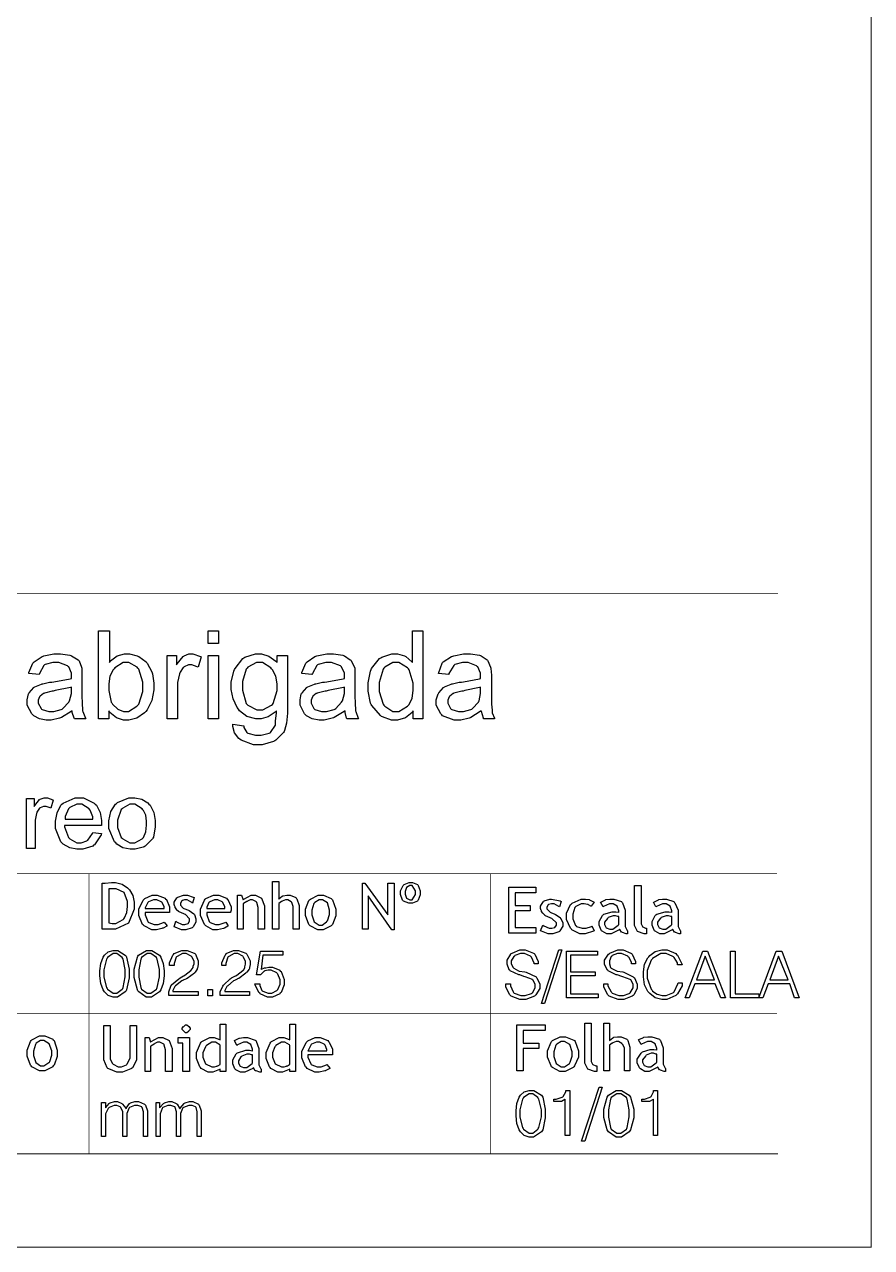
# Model space of a CAD drawing. Extents: x 0 to 210, y 0 to 297.
# Drawn here: x 165 to 210.4, y -0.4 to 65.1 of the extents above; entities that cross this region are included whole.
import ezdxf

# ---------------------------------------------------------------- set-up
doc = ezdxf.new("R2010")
doc.units = 0
doc.header["$MEASUREMENT"] = 0
for name, color, linetype in [('C00-00-00-BLACK', 7, 'Continuous'), ('C59-59-59', 251, 'Continuous'), ('CFF-7E-00', 30, 'Continuous')]:
    doc.layers.add(name, color=color, linetype=linetype)

msp = doc.modelspace()

# ---------------------------------------------------------------- linework, layer by layer
at = {"layer": 'C00-00-00-BLACK', "const_width": 0.0423}
msp.add_lwpolyline([(0.0427, -0.3886), (210.36, -0.3886), (210.36, 296.883), (0.0427, 296.883), (0.0427, -0.3886)], close=True, dxfattribs=at)
at = {"layer": 'C00-00-00-BLACK'}
for points in [[(169.477, 27.9273), (168.923, 27.9273), (168.923, 32.6333), (169.518, 32.6333), (169.518, 30.9383), (169.581, 31.0238), (169.936, 31.298), (170.32, 31.4027), (170.45, 31.4027), (170.598, 31.4027), (171.002, 31.298), (171.045, 31.276), (171.097, 31.2553), (171.479, 30.97), (171.511, 30.9383), (171.542, 30.897), (171.785, 30.4409), (171.807, 30.3871), (171.817, 30.3348), (171.892, 29.8331), (171.892, 29.665), (171.892, 29.4762), (171.79, 28.9099), (171.541, 28.3959), (171.468, 28.3104), (171.394, 28.236), (170.986, 27.9645), (170.551, 27.8419), (170.408, 27.8419), (170.279, 27.8419), (169.894, 27.9701), (169.54, 28.2677), (169.477, 28.3531), (169.477, 27.9273)], [(174.818, 31.9539), (174.818, 32.6333), (175.369, 32.6333), (175.369, 31.9539), (174.818, 31.9539)], [(185.804, 27.9273), (185.804, 28.3531), (185.75, 28.2677), (185.396, 27.9701), (184.97, 27.8419), (184.828, 27.8419), (184.647, 27.8419), (184.16, 28.0224), (184.107, 28.0541), (184.044, 28.0968), (183.586, 28.6274), (183.555, 28.6907), (183.523, 28.7652), (183.385, 29.4087), (183.385, 29.6223), (183.385, 29.8566), (183.523, 30.4822), (183.555, 30.5566), (183.575, 30.62), (184.001, 31.1602), (184.066, 31.1919), (184.118, 31.2236), (184.65, 31.4027), (184.828, 31.4027), (184.966, 31.4027), (185.338, 31.298), (185.38, 31.276), (185.412, 31.2553), (185.729, 30.97), (185.761, 30.9383), (185.761, 32.6333), (186.312, 32.6333), (186.312, 27.9273), (185.804, 27.9273)], [(167.524, 28.3531), (167.47, 28.3104), (166.941, 27.9907), (166.889, 27.9687), (166.846, 27.948), (166.4, 27.8419), (166.251, 27.8419), (166.128, 27.8419), (165.763, 27.9122), (165.457, 28.0858), (165.404, 28.1382), (165.351, 28.1823), (165.108, 28.6604), (165.108, 28.8189), (165.108, 28.936), (165.181, 29.253), (165.192, 29.2847), (165.213, 29.3164), (165.457, 29.6017), (165.489, 29.6223), (165.52, 29.6444), (165.88, 29.7822), (165.912, 29.7918), (165.943, 29.8028), (166.303, 29.8772), (166.423, 29.8772), (166.539, 29.8993), (167.418, 30.0674), (167.481, 30.0881), (167.481, 30.1308), (167.481, 30.2259), (167.481, 30.2576), (167.481, 30.3747), (167.332, 30.7055), (167.312, 30.7261), (167.269, 30.7578), (166.794, 30.9383), (166.635, 30.9383), (166.486, 30.9383), (166.072, 30.8322), (166.04, 30.8102), (166.007, 30.7785), (165.764, 30.3568), (165.743, 30.303), (165.192, 30.3444), (165.202, 30.4092), (165.414, 30.9066), (165.447, 30.9383), (165.479, 30.981), (165.901, 31.2553), (165.954, 31.276), (166.007, 31.298), (166.54, 31.4027), (166.719, 31.4027), (166.898, 31.4027), (167.396, 31.3297), (167.439, 31.3187), (167.48, 31.298), (167.833, 31.0872), (167.864, 31.0651), (167.885, 31.0334), (168.023, 30.6848), (168.034, 30.6421), (168.034, 30.5153), (168.034, 30.2273), (168.034, 30.1308), (168.034, 29.3688), (168.034, 29.2034), (168.055, 28.7032), (168.077, 28.4413), (168.077, 28.3531), (168.086, 28.3104), (168.224, 27.959), (168.246, 27.9273), (167.651, 27.9273), (167.629, 27.959), (167.524, 28.2553), (167.524, 28.3531)], [(169.477, 29.665), (169.477, 29.4432), (169.613, 28.8189), (169.646, 28.7762), (169.688, 28.7032), (169.958, 28.4331), (170.264, 28.3104), (170.366, 28.3104), (170.535, 28.3104), (170.991, 28.597), (171.045, 28.6494), (171.086, 28.7032), (171.3, 29.3935), (171.3, 29.6223), (171.3, 29.8772), (171.086, 30.5897), (171.045, 30.6421), (171.002, 30.6958), (170.556, 30.9383), (170.408, 30.9383), (170.248, 30.9383), (169.814, 30.6531), (169.773, 30.5993), (169.719, 30.547), (169.544, 30.2121), (169.477, 29.8028), (169.477, 29.665)], [(172.615, 27.9273), (172.615, 31.3187), (173.121, 31.3187), (173.121, 30.8102), (173.153, 30.8749), (173.473, 31.2663), (173.506, 31.276), (173.527, 31.298), (173.765, 31.4027), (173.845, 31.4027), (173.992, 31.4027), (174.395, 31.2663), (174.438, 31.2346), (174.268, 30.6834), (174.225, 30.7055), (173.94, 30.8102), (173.845, 30.8102), (173.76, 30.8102), (173.527, 30.7055), (173.506, 30.6834), (173.473, 30.6737), (173.301, 30.4188), (173.291, 30.3871), (173.269, 30.3348), (173.164, 29.8649), (173.164, 29.7077), (173.164, 27.9273), (172.615, 27.9273)], [(174.818, 27.9273), (174.818, 31.3187), (175.369, 31.3187), (175.369, 27.9273), (174.818, 27.9273)], [(176.132, 27.631), (176.728, 27.5456), (176.728, 27.4505), (176.875, 27.1873), (176.897, 27.1653), (176.939, 27.1446), (177.352, 27.0371), (177.49, 27.0371), (177.648, 27.0371), (178.085, 27.1446), (178.128, 27.1653), (178.16, 27.197), (178.413, 27.5787), (178.424, 27.631), (178.424, 27.8116), (178.467, 28.2181), (178.467, 28.3531), (178.404, 28.2787), (178.033, 28.0293), (177.657, 27.9273), (177.533, 27.9273), (177.37, 27.9273), (176.886, 28.0541), (176.495, 28.3518), (176.432, 28.4372), (176.367, 28.5226), (176.144, 28.9884), (176.048, 29.4969), (176.048, 29.665), (176.048, 29.8883), (176.186, 30.4822), (176.218, 30.5566), (176.25, 30.62), (176.674, 31.1506), (176.728, 31.1919), (176.78, 31.2236), (177.344, 31.4027), (177.533, 31.4027), (177.666, 31.4027), (178.069, 31.2829), (178.445, 31.0128), (178.51, 30.9383), (178.51, 31.3187), (179.059, 31.3187), (179.059, 28.3945), (179.059, 28.2195), (179.006, 27.6944), (178.911, 27.3031), (178.89, 27.2493), (178.858, 27.197), (178.434, 26.7739), (178.381, 26.7408), (178.318, 26.7091), (177.697, 26.53), (177.49, 26.53), (177.246, 26.53), (176.58, 26.7739), (176.517, 26.8263), (176.452, 26.869), (176.228, 27.1653), (176.132, 27.5153), (176.132, 27.631)], [(176.644, 29.7077), (176.644, 29.4542), (176.855, 28.7445), (176.897, 28.6907), (176.939, 28.6494), (177.415, 28.3945), (177.575, 28.3945), (177.745, 28.3945), (178.201, 28.6494), (178.255, 28.6907), (178.296, 28.7445), (178.51, 29.4349), (178.51, 29.665), (178.51, 29.8028), (178.44, 30.2121), (178.266, 30.547), (178.213, 30.5993), (178.171, 30.6531), (177.724, 30.9383), (177.575, 30.9383), (177.406, 30.9383), (176.939, 30.6848), (176.897, 30.6421), (176.855, 30.5897), (176.644, 29.9282), (176.644, 29.7077)], [(182.158, 28.3531), (182.104, 28.3104), (181.574, 27.9907), (181.522, 27.9687), (181.468, 27.948), (181.03, 27.8419), (180.885, 27.8419), (180.759, 27.8419), (180.381, 27.9122), (180.079, 28.0858), (180.038, 28.1382), (179.984, 28.1823), (179.739, 28.6604), (179.739, 28.8189), (179.739, 28.936), (179.805, 29.253), (179.827, 29.2847), (179.848, 29.3164), (180.092, 29.6017), (180.123, 29.6223), (180.155, 29.6444), (180.504, 29.7822), (180.546, 29.7918), (180.578, 29.8028), (180.935, 29.8772), (181.055, 29.8772), (181.171, 29.8993), (182.051, 30.0674), (182.116, 30.0881), (182.116, 30.1308), (182.116, 30.2259), (182.116, 30.2576), (182.116, 30.3747), (181.967, 30.7055), (181.947, 30.7261), (181.904, 30.7578), (181.427, 30.9383), (181.269, 30.9383), (181.12, 30.9383), (180.705, 30.8322), (180.673, 30.8102), (180.642, 30.7785), (180.398, 30.3568), (180.377, 30.303), (179.827, 30.3444), (179.837, 30.4092), (180.049, 30.9066), (180.081, 30.9383), (180.112, 30.981), (180.535, 31.2553), (180.589, 31.276), (180.642, 31.298), (181.175, 31.4027), (181.354, 31.4027), (181.533, 31.4027), (182.031, 31.3297), (182.073, 31.3187), (182.114, 31.298), (182.432, 31.0872), (182.453, 31.0651), (182.474, 31.0334), (182.658, 30.6848), (182.669, 30.6421), (182.669, 30.5153), (182.669, 30.2273), (182.669, 30.1308), (182.669, 29.3688), (182.669, 29.2034), (182.689, 28.7032), (182.711, 28.4413), (182.711, 28.3531), (182.721, 28.3104), (182.857, 27.959), (182.879, 27.9273), (182.243, 27.9273), (182.232, 27.959), (182.158, 28.2553), (182.158, 28.3531)], [(183.981, 29.6223), (183.981, 29.3798), (184.191, 28.7032), (184.234, 28.6494), (184.275, 28.597), (184.72, 28.3104), (184.869, 28.3104), (185.039, 28.3104), (185.507, 28.597), (185.55, 28.6494), (185.591, 28.6921), (185.74, 29.0201), (185.804, 29.4418), (185.804, 29.581), (185.804, 29.8359), (185.591, 30.547), (185.55, 30.5993), (185.496, 30.6531), (185.025, 30.9383), (184.869, 30.9383), (184.71, 30.9383), (184.275, 30.6848), (184.234, 30.6421), (184.191, 30.5897), (183.981, 29.8649), (183.981, 29.6223)], [(189.453, 28.3531), (189.399, 28.3104), (188.899, 27.9907), (188.857, 27.9687), (188.803, 27.948), (188.367, 27.8419), (188.222, 27.8419), (187.999, 27.8419), (187.383, 28.0858), (187.331, 28.1382), (187.288, 28.1823), (187.034, 28.6604), (187.034, 28.8189), (187.034, 28.936), (187.139, 29.253), (187.161, 29.2847), (187.182, 29.3164), (187.426, 29.6017), (187.457, 29.6223), (187.489, 29.6444), (187.838, 29.7822), (187.88, 29.7918), (187.903, 29.8028), (188.269, 29.8772), (188.391, 29.8772), (188.508, 29.8993), (189.356, 30.0674), (189.41, 30.0881), (189.41, 30.1308), (189.41, 30.2259), (189.41, 30.2576), (189.41, 30.3747), (189.27, 30.7055), (189.238, 30.7261), (189.206, 30.7578), (188.753, 30.9383), (188.602, 30.9383), (188.454, 30.9383), (188.041, 30.8322), (188.01, 30.8102), (187.977, 30.7785), (187.72, 30.3568), (187.711, 30.303), (187.161, 30.3444), (187.171, 30.4092), (187.351, 30.9066), (187.373, 30.9383), (187.405, 30.981), (187.861, 31.2553), (187.926, 31.276), (187.978, 31.298), (188.51, 31.4027), (188.688, 31.4027), (188.868, 31.4027), (189.356, 31.3297), (189.41, 31.3187), (189.451, 31.298), (189.768, 31.0872), (189.79, 31.0651), (189.811, 31.0334), (189.949, 30.6848), (189.96, 30.6421), (189.969, 30.6214), (190.003, 30.2534), (190.003, 30.1308), (190.003, 29.3688), (190.003, 29.2034), (190.007, 28.7032), (190.034, 28.3848), (190.045, 28.3531), (190.045, 28.247), (190.161, 27.959), (190.172, 27.9273), (189.58, 27.9273), (189.568, 27.959), (189.462, 28.3104), (189.453, 28.3531)], [(167.481, 29.6223), (167.428, 29.6017), (166.613, 29.4335), (166.507, 29.4115), (166.453, 29.4018), (166.029, 29.2957), (165.997, 29.2847), (165.975, 29.2751), (165.795, 29.1373), (165.785, 29.1152), (165.774, 29.0945), (165.701, 28.9195), (165.701, 28.8603), (165.701, 28.7555), (165.848, 28.4689), (165.87, 28.4372), (165.902, 28.4165), (166.26, 28.3104), (166.38, 28.3104), (166.528, 28.3104), (166.93, 28.4165), (166.973, 28.4372), (167.025, 28.4689), (167.343, 28.8189), (167.355, 28.8603), (167.375, 28.8933), (167.481, 29.2819), (167.481, 29.4115), (167.481, 29.6223)], [(182.116, 29.6223), (182.062, 29.6017), (181.245, 29.4335), (181.139, 29.4115), (181.085, 29.4018), (180.662, 29.2957), (180.63, 29.2847), (180.608, 29.2751), (180.429, 29.1373), (180.42, 29.1152), (180.409, 29.0945), (180.334, 28.9195), (180.334, 28.8603), (180.334, 28.7555), (180.472, 28.4689), (180.504, 28.4372), (180.535, 28.4165), (180.892, 28.3104), (181.012, 28.3104), (181.161, 28.3104), (181.565, 28.4165), (181.608, 28.4372), (181.649, 28.4689), (181.966, 28.8189), (181.988, 28.8603), (182.009, 28.8933), (182.116, 29.2819), (182.116, 29.4115), (182.116, 29.6223)], [(189.41, 29.6223), (189.356, 29.6017), (188.581, 29.4335), (188.476, 29.4115), (188.412, 29.4018), (187.989, 29.2957), (187.968, 29.2847), (187.947, 29.2751), (187.763, 29.1373), (187.754, 29.1152), (187.731, 29.0945), (187.67, 28.9195), (187.67, 28.8603), (187.67, 28.7555), (187.806, 28.4689), (187.838, 28.4372), (187.869, 28.4165), (188.229, 28.3104), (188.349, 28.3104), (188.496, 28.3104), (188.899, 28.4165), (188.941, 28.4372), (188.983, 28.4689), (189.304, 28.8189), (189.326, 28.8603), (189.335, 28.8933), (189.41, 29.2819), (189.41, 29.4115), (189.41, 29.6223)], [(165.065, 20.9765), (165.065, 23.6457), (165.489, 23.6457), (165.489, 23.2227), (165.509, 23.2765), (165.763, 23.5934), (165.785, 23.6031), (165.806, 23.6251), (166.012, 23.6885), (166.081, 23.6885), (166.187, 23.6885), (166.475, 23.5838), (166.507, 23.5617), (166.38, 23.1372), (166.347, 23.1593), (166.116, 23.2227), (166.04, 23.2227), (165.975, 23.2227), (165.806, 23.1593), (165.785, 23.1372), (165.763, 23.1276), (165.625, 22.9154), (165.615, 22.8837), (165.604, 22.852), (165.531, 22.4951), (165.531, 22.3752), (165.531, 20.9765), (165.065, 20.9765)], [(168.626, 21.8226), (169.092, 21.7799), (169.07, 21.7069), (168.722, 21.1777), (168.669, 21.146), (168.625, 21.1046), (168.083, 20.9338), (167.904, 20.9338), (167.775, 20.9338), (167.39, 21.0082), (167.033, 21.2094), (166.97, 21.2728), (166.916, 21.3362), (166.632, 22.0527), (166.632, 22.2911), (166.632, 22.44), (166.722, 22.8851), (166.916, 23.2861), (166.97, 23.3495), (167.033, 23.4032), (167.687, 23.6885), (167.904, 23.6885), (168.117, 23.6885), (168.701, 23.4032), (168.754, 23.3495), (168.818, 23.2861), (169.018, 22.9058), (169.092, 22.4772), (169.092, 22.3339), (169.092, 22.3022), (169.092, 22.2319), (169.092, 22.2071), (167.098, 22.2071), (167.109, 22.1327), (167.323, 21.558), (167.355, 21.5263), (167.396, 21.485), (167.776, 21.2728), (167.904, 21.2728), (168.009, 21.2728), (168.305, 21.3789), (168.327, 21.3996), (168.359, 21.4216), (168.604, 21.7813), (168.626, 21.8226)], [(169.477, 22.2911), (169.477, 22.4579), (169.592, 22.954), (169.836, 23.3398), (169.9, 23.3922), (169.952, 23.4459), (170.549, 23.6885), (170.749, 23.6885), (170.875, 23.6885), (171.257, 23.6141), (171.584, 23.4129), (171.637, 23.3495), (171.701, 23.2861), (171.902, 22.9058), (171.976, 22.4772), (171.976, 22.3339), (171.976, 22.1327), (171.87, 21.5801), (171.85, 21.5263), (171.818, 21.485), (171.436, 21.0923), (171.384, 21.0606), (171.33, 21.0399), (170.893, 20.9338), (170.749, 20.9338), (170.62, 20.9338), (170.239, 21.0082), (169.909, 21.2094), (169.857, 21.2728), (169.794, 21.3362), (169.477, 22.0527), (169.477, 22.2911)], [(167.142, 22.5447), (168.626, 22.5447), (168.626, 22.6729), (168.476, 23.0325), (168.456, 23.0532), (168.422, 23.0959), (168.034, 23.3495), (167.904, 23.3495), (167.767, 23.3495), (167.396, 23.1703), (167.355, 23.1372), (167.323, 23.0959), (167.142, 22.6825), (167.142, 22.5447)], [(169.943, 22.2911), (169.943, 22.101), (170.153, 21.569), (170.196, 21.5263), (170.228, 21.485), (170.618, 21.2728), (170.749, 21.2728), (170.886, 21.2728), (171.267, 21.485), (171.3, 21.5263), (171.341, 21.569), (171.468, 21.8667), (171.511, 22.2181), (171.511, 22.3339), (171.511, 22.44), (171.468, 22.7569), (171.341, 23.0119), (171.3, 23.0532), (171.267, 23.0959), (170.878, 23.3495), (170.749, 23.3495), (170.609, 23.3495), (170.228, 23.1386), (170.196, 23.0959), (170.153, 23.0546), (169.943, 22.4827), (169.943, 22.2911)], [(169.604, 16.6522), (169.135, 16.6522), (169.135, 19.1106), (169.284, 19.1106), (169.619, 19.1534), (169.73, 19.1534), (169.846, 19.1534), (170.196, 19.0638), (170.492, 18.8681), (170.535, 18.8143), (170.587, 18.762), (170.764, 18.4547), (170.834, 18.0881), (170.834, 17.9655), (170.834, 17.7188), (170.535, 16.9761), (169.836, 16.6522), (169.604, 16.6522)], [(179.359, 16.6522), (179.359, 17.796), (179.359, 17.8704), (179.294, 18.0716), (179.273, 18.0923), (179.262, 18.1143), (179.077, 18.2218), (179.017, 18.2218), (178.954, 18.2218), (178.784, 18.1488), (178.763, 18.1378), (178.741, 18.1267), (178.603, 18.0192), (178.594, 18.0082), (178.594, 16.6522), (178.255, 16.6522), (178.255, 19.1961), (178.594, 19.1961), (178.594, 18.2645), (178.603, 18.2755), (178.773, 18.4244), (178.806, 18.434), (178.827, 18.4451), (179.033, 18.4754), (179.102, 18.4754), (179.208, 18.4754), (179.506, 18.3389), (179.528, 18.3059), (179.56, 18.2742), (179.698, 17.9159), (179.698, 17.796), (179.698, 16.6522), (179.359, 16.6522)], [(184.658, 16.6109), (183.385, 18.434), (183.385, 16.6522), (183.089, 16.6522), (183.089, 19.1106), (183.216, 19.1106), (184.446, 17.4143), (184.446, 19.1106), (184.785, 19.1106), (184.785, 16.6109), (184.658, 16.6109)], [(185.126, 18.6035), (185.126, 18.7096), (185.263, 18.9949), (185.295, 19.0266), (185.316, 19.0486), (185.586, 19.1534), (185.677, 19.1534), (185.772, 19.1534), (186.035, 19.0486), (186.057, 19.0266), (186.078, 18.9949), (186.184, 18.7013), (186.184, 18.6035), (186.184, 18.4974), (186.078, 18.2108), (186.057, 18.1791), (186.035, 18.1584), (185.766, 18.0496), (185.677, 18.0496), (185.571, 18.0496), (185.286, 18.1584), (185.254, 18.1791), (185.232, 18.2108), (185.126, 18.5057), (185.126, 18.6035)], [(169.477, 18.8143), (169.477, 16.9912), (169.486, 16.9816), (169.668, 16.9499), (169.73, 16.9499), (169.867, 16.9499), (170.248, 17.1621), (170.28, 17.2034), (170.321, 17.2572), (170.45, 17.5369), (170.492, 17.8594), (170.492, 17.9655), (170.492, 18.1281), (170.301, 18.6132), (169.872, 18.8143), (169.73, 18.8143), (169.667, 18.8143), (169.523, 18.8143), (169.477, 18.8143)], [(172.741, 17.5424), (171.427, 17.5424), (171.427, 17.4157), (171.574, 17.0656), (171.596, 17.0339), (171.628, 17.0133), (171.921, 16.9072), (172.019, 16.9072), (172.125, 16.9072), (172.413, 17.0133), (172.445, 17.0339), (172.615, 16.8217), (172.592, 16.8121), (172.391, 16.706), (172.359, 16.6949), (172.328, 16.6853), (172.031, 16.6109), (171.934, 16.6109), (171.785, 16.6109), (171.383, 16.8231), (171.341, 16.8644), (171.298, 16.9072), (171.088, 17.3839), (171.088, 17.5424), (171.088, 17.723), (171.33, 18.2108), (171.384, 18.2645), (171.415, 18.2962), (171.804, 18.4754), (171.934, 18.4754), (172.083, 18.4754), (172.497, 18.3072), (172.529, 18.2645), (172.57, 18.2328), (172.741, 17.8415), (172.741, 17.7105), (172.741, 17.6692), (172.741, 17.5741), (172.741, 17.5424)], [(172.995, 16.7804), (173.08, 17.0767), (173.121, 17.045), (173.41, 16.9072), (173.506, 16.9072), (173.562, 16.9072), (173.732, 16.9499), (173.802, 17.0767), (173.802, 17.118), (173.802, 17.2034), (173.59, 17.4363), (173.549, 17.457), (173.505, 17.468), (173.259, 17.5741), (173.25, 17.5838), (173.228, 17.5948), (173.121, 17.6816), (173.121, 17.7105), (173.111, 17.7216), (173.038, 17.8098), (173.038, 17.8387), (173.027, 17.8608), (172.995, 17.9724), (172.995, 18.0082), (172.995, 18.0937), (173.133, 18.3279), (173.164, 18.3486), (173.185, 18.3706), (173.488, 18.4754), (173.59, 18.4754), (173.706, 18.4754), (174.013, 18.3706), (174.056, 18.3486), (173.972, 18.0496), (173.94, 18.0826), (173.677, 18.2218), (173.59, 18.2218), (173.546, 18.2218), (173.427, 18.1901), (173.418, 18.1791), (173.396, 18.1694), (173.334, 18.0496), (173.334, 18.0082), (173.334, 17.9448), (173.473, 17.7753), (173.506, 17.7533), (173.76, 17.6692), (173.791, 17.6485), (174.045, 17.479), (174.056, 17.457), (174.076, 17.4363), (174.141, 17.1979), (174.141, 17.118), (174.141, 17.0229), (174.003, 16.7694), (173.972, 16.7376), (173.95, 16.717), (173.616, 16.6109), (173.506, 16.6109), (173.378, 16.6109), (173.036, 16.7487), (172.995, 16.7804)], [(176.006, 17.5424), (174.734, 17.5424), (174.734, 17.4157), (174.87, 17.0656), (174.903, 17.0339), (174.924, 17.0133), (175.195, 16.9072), (175.286, 16.9072), (175.402, 16.9072), (175.72, 17.0133), (175.752, 17.0339), (175.879, 16.8217), (175.868, 16.8121), (175.688, 16.706), (175.667, 16.6949), (175.635, 16.6853), (175.31, 16.6109), (175.202, 16.6109), (175.063, 16.6109), (174.69, 16.8231), (174.648, 16.8644), (174.606, 16.9072), (174.395, 17.3839), (174.395, 17.5424), (174.395, 17.723), (174.606, 18.2108), (174.648, 18.2645), (174.69, 18.2962), (175.104, 18.4754), (175.244, 18.4754), (175.391, 18.4754), (175.794, 18.3072), (175.836, 18.2645), (175.868, 18.2328), (176.048, 17.8415), (176.048, 17.7105), (176.048, 17.6692), (176.015, 17.5534), (176.006, 17.5424)], [(177.49, 16.6522), (177.49, 17.7105), (177.49, 17.807), (177.415, 18.0716), (177.406, 18.0923), (177.395, 18.1143), (177.18, 18.2218), (177.11, 18.2218), (177.056, 18.2218), (176.918, 18.1488), (176.897, 18.1378), (176.875, 18.1267), (176.696, 18.0192), (176.687, 18.0082), (176.687, 16.6522), (176.39, 16.6522), (176.39, 18.4754), (176.601, 18.4754), (176.687, 18.2218), (176.718, 18.2645), (177.107, 18.4754), (177.236, 18.4754), (177.345, 18.4754), (177.676, 18.3072), (177.832, 17.8925), (177.832, 17.7533), (177.832, 16.6522), (177.49, 16.6522)], [(180.035, 17.5424), (180.035, 17.7133), (180.216, 18.1791), (180.248, 18.2218), (180.289, 18.2645), (180.703, 18.4754), (180.843, 18.4754), (180.99, 18.4754), (181.404, 18.2962), (181.435, 18.2645), (181.477, 18.2218), (181.647, 17.7133), (181.647, 17.5424), (181.647, 17.3729), (181.477, 16.9072), (181.435, 16.8644), (181.404, 16.8231), (180.982, 16.6109), (180.843, 16.6109), (180.694, 16.6109), (180.279, 16.8231), (180.248, 16.8644), (180.216, 16.9072), (180.035, 17.3839), (180.035, 17.5424)], [(185.38, 18.6035), (185.38, 18.5333), (185.448, 18.3183), (185.619, 18.2218), (185.677, 18.2218), (185.74, 18.2218), (185.93, 18.5084), (185.93, 18.6035), (185.93, 18.6986), (185.74, 18.9839), (185.677, 18.9839), (185.619, 18.9839), (185.448, 18.8888), (185.38, 18.6752), (185.38, 18.6035)], [(191.276, 18.6035), (191.276, 17.9228), (192.079, 17.9228), (192.079, 17.6265), (191.276, 17.6265), (191.276, 16.7376), (192.378, 16.7376), (192.378, 16.4414), (190.937, 16.4414), (190.937, 18.8998), (192.378, 18.8998), (192.378, 18.6035), (191.276, 18.6035)], [(197.678, 16.9499), (197.678, 18.9839), (198.02, 18.9839), (198.02, 16.9912), (198.02, 16.9388), (198.093, 16.7914), (198.104, 16.7804), (198.114, 16.7707), (198.265, 16.6949), (198.316, 16.6949), (198.316, 16.3987), (198.196, 16.3987), (197.837, 16.5323), (197.678, 16.8465), (197.678, 16.9499)], [(171.976, 18.2218), (171.881, 18.2218), (171.617, 18.1143), (171.596, 18.0923), (171.574, 18.0716), (171.436, 17.785), (171.427, 17.7533), (172.445, 17.7533), (172.445, 17.8387), (172.339, 18.0716), (172.318, 18.0923), (172.296, 18.1143), (172.056, 18.2218), (171.976, 18.2218)], [(175.244, 18.2218), (175.147, 18.2218), (174.892, 18.1143), (174.861, 18.0923), (174.838, 18.0716), (174.734, 17.8332), (174.734, 17.7533), (175.709, 17.7533), (175.709, 17.8387), (175.603, 18.0716), (175.583, 18.0923), (175.561, 18.1143), (175.322, 18.2218), (175.244, 18.2218)], [(180.374, 17.5424), (180.374, 17.4184), (180.496, 17.045), (180.756, 16.8644), (180.843, 16.8644), (180.927, 16.8644), (181.16, 17.045), (181.182, 17.0767), (181.203, 17.0987), (181.308, 17.4322), (181.308, 17.5424), (181.308, 17.672), (181.203, 18.0578), (180.932, 18.2218), (180.843, 18.2218), (180.757, 18.2218), (180.522, 18.0826), (180.501, 18.0496), (180.479, 18.0178), (180.374, 17.6623), (180.374, 17.5424)], [(192.633, 16.5681), (192.76, 16.8644), (192.801, 16.8327), (193.087, 16.6949), (193.183, 16.6949), (193.235, 16.6949), (193.394, 16.7376), (193.479, 16.8658), (193.479, 16.9072), (193.479, 16.9926), (193.235, 17.2255), (193.183, 17.2461), (193.151, 17.2572), (192.896, 17.3633), (192.887, 17.3729), (192.876, 17.3839), (192.77, 17.4901), (192.76, 17.4997), (192.749, 17.5107), (192.675, 17.5975), (192.675, 17.6265), (192.664, 17.6485), (192.633, 17.7602), (192.633, 17.796), (192.633, 17.8814), (192.77, 18.1157), (192.801, 18.1378), (192.833, 18.1598), (193.126, 18.2645), (193.226, 18.2645), (193.226, 18.2645), (193.682, 18.1598), (193.736, 18.1378), (193.652, 17.8387), (193.619, 17.8704), (193.354, 18.0082), (193.267, 18.0082), (193.213, 18.0082), (193.066, 17.9765), (193.056, 17.9655), (193.045, 17.9558), (192.971, 17.836), (192.971, 17.796), (192.971, 17.7326), (193.151, 17.5645), (193.183, 17.5424), (193.394, 17.457), (193.435, 17.4363), (193.682, 17.2682), (193.693, 17.2461), (193.713, 17.2255), (193.821, 16.9871), (193.821, 16.9072), (193.821, 16.8121), (193.672, 16.5571), (193.652, 16.5255), (193.619, 16.5048), (193.292, 16.3987), (193.183, 16.3987), (193.045, 16.3987), (192.675, 16.5365), (192.633, 16.5681)], [(195.516, 18.0923), (195.346, 17.88), (195.336, 17.8911), (195.199, 17.9558), (195.179, 17.9655), (195.156, 17.9765), (194.979, 18.0082), (194.921, 18.0082), (194.814, 18.0082), (194.529, 17.8704), (194.498, 17.8387), (194.476, 17.807), (194.371, 17.4501), (194.371, 17.3302), (194.371, 17.2034), (194.509, 16.8548), (194.54, 16.8217), (194.561, 16.801), (194.863, 16.6949), (194.963, 16.6949), (195.07, 16.6949), (195.358, 16.801), (195.389, 16.8217), (195.516, 16.5681), (195.473, 16.5365), (195.027, 16.3987), (194.879, 16.3987), (194.731, 16.3987), (194.318, 16.6109), (194.287, 16.6522), (194.244, 16.6949), (194.032, 17.1717), (194.032, 17.3302), (194.032, 17.4997), (194.244, 17.9669), (194.287, 18.0082), (194.328, 18.0509), (194.804, 18.2645), (194.963, 18.2645), (195.038, 18.2645), (195.241, 18.2328), (195.263, 18.2218), (195.294, 18.2122), (195.505, 18.1047), (195.516, 18.0923)], [(196.873, 16.6522), (196.842, 16.6109), (196.419, 16.3987), (196.278, 16.3987), (196.183, 16.3987), (195.93, 16.5365), (195.898, 16.5681), (195.876, 16.5902), (195.771, 16.8603), (195.771, 16.9499), (195.771, 17.067), (195.95, 17.3826), (195.982, 17.4143), (196.023, 17.4473), (196.47, 17.5838), (196.62, 17.5838), (196.672, 17.5838), (196.81, 17.5534), (196.832, 17.5424), (196.832, 17.6293), (196.736, 17.8869), (196.519, 18.0082), (196.447, 18.0082), (196.33, 18.0082), (196.014, 17.8608), (195.982, 17.8387), (195.855, 18.0923), (195.865, 18.1047), (196.077, 18.2122), (196.108, 18.2218), (196.14, 18.2328), (196.339, 18.2645), (196.405, 18.2645), (196.554, 18.2645), (196.969, 18.1253), (197, 18.0923), (197.021, 18.0606), (197.17, 17.672), (197.17, 17.5424), (197.17, 16.8644), (197.17, 16.7914), (197.274, 16.5792), (197.297, 16.5681), (197.297, 16.3987), (197.222, 16.3987), (197.021, 16.4744), (197, 16.4841), (196.969, 16.4841), (196.883, 16.6315), (196.873, 16.6522)], [(199.715, 16.6522), (199.683, 16.6109), (199.26, 16.3987), (199.12, 16.3987), (199.025, 16.3987), (198.771, 16.5365), (198.739, 16.5681), (198.717, 16.5902), (198.612, 16.8603), (198.612, 16.9499), (198.612, 17.067), (198.781, 17.3826), (198.823, 17.4143), (198.865, 17.4473), (199.311, 17.5838), (199.461, 17.5838), (199.514, 17.5838), (199.651, 17.5534), (199.674, 17.5424), (199.674, 17.6293), (199.577, 17.8869), (199.361, 18.0082), (199.289, 18.0082), (199.172, 18.0082), (198.855, 17.8608), (198.823, 17.8387), (198.696, 18.0923), (198.706, 18.1047), (198.918, 18.2122), (198.95, 18.2218), (198.971, 18.2328), (199.178, 18.2645), (199.248, 18.2645), (199.386, 18.2645), (199.778, 18.1253), (199.8, 18.0923), (199.832, 18.0606), (200.011, 17.672), (200.011, 17.5424), (200.011, 16.8644), (200.011, 16.7914), (200.117, 16.5792), (200.139, 16.5681), (200.139, 16.3987), (200.065, 16.3987), (199.864, 16.4744), (199.843, 16.4841), (199.81, 16.4841), (199.724, 16.6315), (199.715, 16.6522)], [(196.832, 17.3302), (196.778, 17.3302), (196.658, 17.3729), (196.62, 17.3729), (196.523, 17.3729), (196.257, 17.2682), (196.237, 17.2461), (196.215, 17.2255), (196.067, 17.0188), (196.067, 16.9499), (196.067, 16.8934), (196.157, 16.7225), (196.343, 16.6522), (196.405, 16.6522), (196.511, 16.6522), (196.799, 16.8658), (196.832, 16.9072), (196.832, 17.3302)], [(199.674, 17.3302), (199.62, 17.3302), (199.5, 17.3729), (199.461, 17.3729), (199.365, 17.3729), (199.099, 17.2682), (199.078, 17.2461), (199.045, 17.2255), (198.909, 17.0188), (198.909, 16.9499), (198.909, 16.8934), (198.998, 16.7225), (199.184, 16.6522), (199.248, 16.6522), (199.354, 16.6522), (199.64, 16.8658), (199.674, 16.9072), (199.674, 17.3302)], [(169.008, 14.2792), (169.008, 14.4129), (169.051, 14.8098), (169.179, 15.1584), (169.222, 15.2108), (169.253, 15.2645), (169.455, 15.4395), (169.723, 15.5071), (169.814, 15.5071), (169.962, 15.5071), (170.366, 15.2645), (170.408, 15.2108), (170.44, 15.1584), (170.576, 14.4997), (170.576, 14.2792), (170.576, 14.0463), (170.44, 13.3987), (170.408, 13.3449), (170.366, 13.2926), (169.952, 13.0073), (169.814, 13.0073), (169.723, 13.0073), (169.455, 13.0983), (169.253, 13.2926), (169.222, 13.3449), (169.179, 13.3987), (169.051, 13.7322), (169.008, 14.1428), (169.008, 14.2792)], [(169.222, 14.2792), (169.222, 14.0781), (169.359, 13.5158), (169.391, 13.4731), (169.412, 13.4317), (169.714, 13.2182), (169.814, 13.2182), (169.92, 13.2182), (170.206, 13.4317), (170.239, 13.4731), (170.259, 13.5158), (170.366, 14.0891), (170.366, 14.2792), (170.366, 14.4804), (170.259, 15.0427), (170.239, 15.084), (170.206, 15.1267), (169.912, 15.3376), (169.814, 15.3376), (169.708, 15.3376), (169.412, 15.1267), (169.391, 15.084), (169.359, 15.0427), (169.222, 14.4708), (169.222, 14.2792)], [(170.834, 14.2792), (170.834, 14.5121), (171.013, 15.1584), (171.045, 15.2108), (171.076, 15.2645), (171.497, 15.5071), (171.637, 15.5071), (171.786, 15.5071), (172.201, 15.2645), (172.233, 15.2108), (172.274, 15.1584), (172.402, 14.8098), (172.445, 14.4129), (172.445, 14.2792), (172.445, 14.1428), (172.402, 13.7322), (172.274, 13.3987), (172.233, 13.3449), (172.201, 13.2926), (171.778, 13.0073), (171.637, 13.0073), (171.488, 13.0073), (171.086, 13.2926), (171.045, 13.3449), (171.013, 13.3987), (170.834, 14.0601), (170.834, 14.2792)], [(171.088, 14.2792), (171.088, 14.0781), (171.192, 13.5158), (171.214, 13.4731), (171.235, 13.4317), (171.537, 13.2182), (171.637, 13.2182), (171.744, 13.2182), (172.041, 13.4317), (172.063, 13.4731), (172.084, 13.5158), (172.192, 14.0891), (172.192, 14.2792), (172.192, 14.4804), (172.084, 15.0427), (172.063, 15.084), (172.041, 15.1267), (171.738, 15.3376), (171.637, 15.3376), (171.531, 15.3376), (171.235, 15.1267), (171.214, 15.084), (171.192, 15.0427), (171.088, 14.4708), (171.088, 14.2792)], [(172.698, 13.0914), (172.698, 13.0914), (172.698, 13.1244), (172.698, 13.1341), (172.698, 13.1341), (172.698, 13.1671), (172.698, 13.1768), (172.698, 13.2939), (172.803, 13.6012), (172.825, 13.6426), (172.846, 13.6743), (173.237, 13.9912), (173.291, 14.0229), (173.301, 14.0353), (173.484, 14.1428), (173.506, 14.1525), (173.559, 14.1841), (173.875, 14.428), (173.886, 14.4487), (173.896, 14.4598), (174.002, 14.5976), (174.013, 14.6182), (174.013, 14.672), (174.056, 14.7919), (174.056, 14.8305), (174.056, 14.9159), (173.95, 15.1474), (173.929, 15.1681), (173.898, 15.2011), (173.635, 15.3376), (173.549, 15.3376), (173.441, 15.3376), (173.142, 15.1901), (173.121, 15.1681), (173.1, 15.1474), (172.995, 14.8139), (172.995, 14.7023), (172.741, 14.7023), (172.741, 14.8511), (172.92, 15.2645), (172.954, 15.2962), (172.985, 15.339), (173.407, 15.5071), (173.549, 15.5071), (173.685, 15.5071), (174.056, 15.3693), (174.099, 15.3376), (174.13, 15.3059), (174.268, 14.9503), (174.268, 14.8305), (174.268, 14.7574), (174.235, 14.5562), (174.225, 14.5342), (174.214, 14.5135), (174.108, 14.344), (174.099, 14.322), (174.076, 14.3013), (173.685, 14.0133), (173.633, 13.9802), (173.611, 13.9706), (173.46, 13.9154), (173.46, 13.8961), (173.407, 13.8755), (173.058, 13.6219), (173.038, 13.5999), (173.027, 13.5792), (172.911, 13.3725), (172.911, 13.3036), (174.268, 13.3036), (174.268, 13.0914), (172.698, 13.0914)], [(175.456, 13.0914), (175.456, 13.0914), (175.456, 13.1244), (175.456, 13.1341), (175.456, 13.1341), (175.456, 13.1671), (175.456, 13.1768), (175.456, 13.2939), (175.594, 13.6012), (175.625, 13.6426), (175.646, 13.6743), (175.995, 13.9912), (176.048, 14.0229), (176.069, 14.0353), (176.27, 14.1428), (176.302, 14.1525), (176.345, 14.1841), (176.664, 14.428), (176.687, 14.4487), (176.696, 14.4598), (176.771, 14.5796), (176.771, 14.6182), (176.78, 14.6293), (176.813, 14.7808), (176.813, 14.8305), (176.813, 14.9159), (176.707, 15.1474), (176.687, 15.1681), (176.664, 15.2011), (176.392, 15.3376), (176.302, 15.3376), (176.196, 15.3376), (175.911, 15.1901), (175.879, 15.1681), (175.857, 15.1474), (175.752, 14.8139), (175.752, 14.7023), (175.54, 14.7023), (175.54, 14.8511), (175.72, 15.2645), (175.752, 15.2962), (175.784, 15.339), (176.173, 15.5071), (176.302, 15.5071), (176.44, 15.5071), (176.823, 15.3693), (176.856, 15.3376), (176.888, 15.3059), (177.067, 14.9503), (177.067, 14.8305), (177.067, 14.7574), (177.024, 14.5907), (177.024, 14.5342), (177.013, 14.5135), (176.877, 14.344), (176.856, 14.322), (176.834, 14.3013), (176.454, 14.0133), (176.39, 13.9802), (176.368, 13.9706), (176.228, 13.9072), (176.218, 13.8961), (176.175, 13.8755), (175.857, 13.6219), (175.836, 13.5999), (175.814, 13.5792), (175.709, 13.3725), (175.709, 13.3036), (177.024, 13.3036), (177.024, 13.0914), (175.456, 13.0914)], [(177.321, 13.7267), (177.575, 13.7267), (177.575, 13.6315), (177.68, 13.367), (177.702, 13.3449), (177.734, 13.3242), (178.029, 13.2182), (178.128, 13.2182), (178.223, 13.2182), (178.488, 13.356), (178.51, 13.3876), (178.542, 13.4097), (178.678, 13.7115), (178.678, 13.8107), (178.678, 13.9278), (178.542, 14.2475), (178.51, 14.2792), (178.488, 14.3109), (178.186, 14.4487), (178.085, 14.4487), (178.022, 14.4487), (177.852, 14.417), (177.832, 14.406), (177.81, 14.3964), (177.628, 14.2172), (177.618, 14.1952), (177.406, 14.1952), (177.618, 15.4643), (178.806, 15.4643), (178.806, 15.2535), (177.745, 15.2535), (177.66, 14.4914), (177.669, 14.5025), (177.822, 14.5755), (177.874, 14.5755), (177.895, 14.5865), (178.069, 14.6182), (178.128, 14.6182), (178.264, 14.6182), (178.646, 14.4487), (178.678, 14.406), (178.719, 14.3743), (178.89, 13.9526), (178.89, 13.8107), (178.89, 13.6633), (178.719, 13.2608), (178.678, 13.2182), (178.646, 13.1864), (178.258, 13.0073), (178.128, 13.0073), (177.989, 13.0073), (177.607, 13.1864), (177.575, 13.2182), (177.533, 13.2498), (177.33, 13.6743), (177.321, 13.7267)], [(190.767, 13.7267), (191.021, 13.7267), (191.021, 13.6109), (191.159, 13.2926), (191.19, 13.2608), (191.222, 13.2292), (191.579, 13.0914), (191.699, 13.0914), (191.815, 13.0914), (192.143, 13.1975), (192.165, 13.2182), (192.197, 13.2402), (192.336, 13.5103), (192.336, 13.5999), (192.336, 13.6853), (192.229, 13.9182), (192.209, 13.9388), (192.198, 13.9499), (191.804, 14.1001), (191.74, 14.1097), (191.529, 14.1952), (191.466, 14.2062), (191.011, 14.417), (190.979, 14.4487), (190.958, 14.4708), (190.851, 14.7726), (190.851, 14.8718), (190.851, 14.9889), (191.032, 15.3059), (191.064, 15.3376), (191.105, 15.3693), (191.518, 15.5498), (191.656, 15.5498), (191.815, 15.5498), (192.25, 15.3693), (192.294, 15.3376), (192.326, 15.3059), (192.505, 14.9173), (192.505, 14.7877), (192.294, 14.7877), (192.283, 14.8305), (192.143, 15.1474), (192.122, 15.1681), (192.09, 15.2011), (191.764, 15.3376), (191.656, 15.3376), (191.55, 15.3376), (191.254, 15.2328), (191.233, 15.2108), (191.201, 15.1901), (191.064, 14.9517), (191.064, 14.8718), (191.064, 14.7987), (191.169, 14.5976), (191.19, 14.5755), (191.2, 14.5659), (191.455, 14.417), (191.487, 14.406), (191.783, 14.3647), (191.856, 14.344), (192.389, 14.1001), (192.421, 14.0684), (192.442, 14.0463), (192.591, 13.7115), (192.591, 13.5999), (192.591, 13.4731), (192.377, 13.1231), (192.336, 13.0914), (192.304, 13.0597), (191.849, 12.8805), (191.699, 12.8805), (191.529, 12.8805), (191.062, 13.0597), (191.021, 13.0914), (190.978, 13.1341), (190.767, 13.5475), (190.767, 13.6839), (190.767, 13.7267)], [(193.606, 15.5498), (193.778, 15.5498), (192.844, 12.6683), (192.675, 12.6683), (193.606, 15.5498)], [(194.032, 12.9646), (194.032, 15.4643), (195.685, 15.4643), (195.685, 15.2535), (194.244, 15.2535), (194.244, 14.3647), (195.559, 14.3647), (195.559, 14.1525), (194.244, 14.1525), (194.244, 13.1768), (195.728, 13.1768), (195.728, 12.9646), (194.032, 12.9646)], [(196.024, 13.7267), (196.237, 13.7267), (196.237, 13.6109), (196.416, 13.2926), (196.447, 13.2608), (196.479, 13.2292), (196.839, 13.0914), (196.959, 13.0914), (197.075, 13.0914), (197.392, 13.1975), (197.425, 13.2182), (197.445, 13.2402), (197.594, 13.5103), (197.594, 13.5999), (197.594, 13.6853), (197.487, 13.9182), (197.466, 13.9388), (197.444, 13.9499), (197.052, 14.1001), (197, 14.1097), (196.747, 14.1952), (196.682, 14.2062), (196.257, 14.417), (196.237, 14.4487), (196.204, 14.4708), (196.067, 14.7726), (196.067, 14.8718), (196.067, 14.9889), (196.278, 15.3059), (196.321, 15.3376), (196.353, 15.3693), (196.774, 15.5498), (196.916, 15.5498), (197.063, 15.5498), (197.477, 15.3693), (197.509, 15.3376), (197.55, 15.3059), (197.721, 14.9173), (197.721, 14.7877), (197.509, 14.7877), (197.509, 14.8828), (197.371, 15.1474), (197.339, 15.1681), (197.308, 15.2011), (196.981, 15.3376), (196.873, 15.3376), (196.766, 15.3376), (196.479, 15.2328), (196.447, 15.2108), (196.426, 15.1901), (196.321, 14.9517), (196.321, 14.8718), (196.321, 14.7987), (196.383, 14.5976), (196.405, 14.5755), (196.426, 14.5659), (196.704, 14.417), (196.747, 14.406), (197.043, 14.3647), (197.106, 14.344), (197.604, 14.1001), (197.636, 14.0684), (197.667, 14.0463), (197.805, 13.7115), (197.805, 13.5999), (197.805, 13.4731), (197.626, 13.1231), (197.594, 13.0914), (197.551, 13.0597), (197.106, 12.8805), (196.959, 12.8805), (196.788, 12.8805), (196.31, 13.0597), (196.278, 13.0914), (196.235, 13.1341), (196.024, 13.5475), (196.024, 13.6839), (196.024, 13.7267)], [(200.011, 13.7694), (200.224, 13.7694), (200.224, 13.6109), (199.969, 13.1768), (199.927, 13.1341), (199.885, 13.0927), (199.406, 12.8805), (199.248, 12.8805), (199.131, 12.8805), (198.781, 12.9756), (198.484, 13.1975), (198.443, 13.2608), (198.389, 13.3146), (198.214, 13.6688), (198.147, 14.0959), (198.147, 14.2379), (198.147, 14.3702), (198.214, 14.7671), (198.389, 15.1157), (198.443, 15.1681), (198.484, 15.2328), (198.781, 15.4547), (199.131, 15.5498), (199.248, 15.5498), (199.417, 15.5498), (199.885, 15.339), (199.927, 15.2962), (199.969, 15.2645), (200.212, 14.7987), (200.224, 14.745), (199.97, 14.745), (199.97, 14.8511), (199.789, 15.1364), (199.758, 15.1681), (199.726, 15.1901), (199.366, 15.3376), (199.248, 15.3376), (199.088, 15.3376), (198.644, 15.084), (198.612, 15.0413), (198.57, 14.9889), (198.357, 14.4267), (198.357, 14.2379), (198.357, 14.0257), (198.57, 13.4414), (198.612, 13.3876), (198.644, 13.3353), (198.881, 13.1616), (199.155, 13.0914), (199.248, 13.0914), (199.374, 13.0914), (199.726, 13.2402), (199.758, 13.2608), (199.799, 13.2926), (200, 13.717), (200.011, 13.7694)], [(200.393, 12.9646), (201.327, 15.4643), (201.581, 15.4643), (202.557, 12.9646), (202.303, 12.9646), (202.004, 13.7267), (200.903, 13.7267), (200.604, 12.9646), (200.393, 12.9646)], [(200.988, 13.9388), (201.961, 13.9388), (201.454, 15.2108), (200.988, 13.9388)], [(202.811, 12.9646), (202.811, 15.4643), (203.065, 15.4643), (203.065, 13.1768), (204.338, 13.1768), (204.338, 12.9646), (202.811, 12.9646)], [(204.338, 12.9646), (205.271, 15.4643), (205.567, 15.4643), (206.499, 12.9646), (206.246, 12.9646), (205.992, 13.7267), (204.845, 13.7267), (204.549, 12.9646), (204.338, 12.9646)], [(204.931, 13.9388), (205.907, 13.9388), (205.399, 15.2108), (204.931, 13.9388)], [(174.794, 13.4193), (175.048, 13.4193), (175.048, 13.0803), (174.794, 13.0803), (174.794, 13.4193)], [(169.222, 11.4804), (169.561, 11.4804), (169.561, 9.7841), (169.561, 9.7), (169.665, 9.4671), (169.688, 9.4451), (169.708, 9.4134), (169.978, 9.277), (170.069, 9.277), (170.164, 9.277), (170.428, 9.3831), (170.45, 9.4038), (170.47, 9.4354), (170.622, 9.7289), (170.622, 9.8268), (170.622, 11.4804), (170.961, 11.4804), (170.961, 9.7841), (170.961, 9.6366), (170.747, 9.2232), (170.706, 9.1915), (170.663, 9.1598), (170.217, 8.9793), (170.069, 8.9793), (169.909, 8.9793), (169.475, 9.1598), (169.434, 9.1915), (169.391, 9.2232), (169.222, 9.6449), (169.222, 9.7841), (169.222, 11.4804)], [(173.633, 11.5232), (173.664, 11.5232), (173.76, 11.4598), (173.76, 11.4377), (173.769, 11.4281), (173.845, 11.3412), (173.845, 11.3109), (173.845, 11.2793), (173.769, 11.1952), (173.76, 11.1841), (173.76, 11.1635), (173.664, 11.0987), (173.633, 11.0987), (173.601, 11.0987), (173.516, 11.1745), (173.506, 11.1841), (173.494, 11.1952), (173.418, 11.282), (173.418, 11.3109), (173.418, 11.3426), (173.494, 11.4281), (173.506, 11.4377), (173.516, 11.4487), (173.603, 11.5232), (173.633, 11.5232)], [(175.456, 9.022), (175.456, 9.1488), (175.424, 9.1281), (175.066, 8.9793), (174.947, 8.9793), (174.808, 8.9793), (174.427, 9.1929), (174.395, 9.2342), (174.363, 9.277), (174.183, 9.7221), (174.183, 9.8695), (174.183, 10.05), (174.395, 10.5392), (174.438, 10.5916), (174.479, 10.6343), (174.894, 10.8452), (175.033, 10.8452), (175.138, 10.8452), (175.424, 10.7404), (175.456, 10.7184), (175.456, 11.5645), (175.752, 11.5645), (175.752, 9.022), (175.456, 9.022)], [(179.186, 9.022), (179.186, 9.1488), (179.155, 9.1281), (178.796, 8.9793), (178.678, 8.9793), (178.54, 8.9793), (178.169, 9.1929), (178.128, 9.2342), (178.096, 9.277), (177.916, 9.7221), (177.916, 9.8695), (177.916, 10.05), (178.128, 10.5392), (178.171, 10.5916), (178.212, 10.6343), (178.625, 10.8452), (178.763, 10.8452), (178.868, 10.8452), (179.155, 10.7404), (179.186, 10.7184), (179.186, 11.5645), (179.485, 11.5645), (179.485, 9.022), (179.186, 9.022)], [(191.699, 11.2269), (191.699, 10.5489), (192.548, 10.5489), (192.548, 10.2526), (191.699, 10.2526), (191.699, 9.0647), (191.36, 9.0647), (191.36, 11.5232), (192.887, 11.5232), (192.887, 11.2269), (191.699, 11.2269)], [(195.006, 9.5732), (195.006, 11.6072), (195.346, 11.6072), (195.346, 9.6146), (195.346, 9.5622), (195.41, 9.4148), (195.432, 9.4038), (195.442, 9.3941), (195.592, 9.3183), (195.643, 9.3183), (195.643, 9.022), (195.523, 9.022), (195.165, 9.1557), (195.006, 9.4699), (195.006, 9.5732)], [(197.128, 9.0647), (197.128, 10.2099), (197.128, 10.2843), (197.021, 10.4855), (197, 10.5062), (196.989, 10.5282), (196.807, 10.6329), (196.747, 10.6329), (196.682, 10.6329), (196.511, 10.5599), (196.49, 10.5489), (196.479, 10.5392), (196.33, 10.4331), (196.321, 10.4221), (196.321, 9.0647), (196.024, 9.0647), (196.024, 11.6072), (196.321, 11.6072), (196.321, 10.6757), (196.33, 10.6867), (196.514, 10.8355), (196.536, 10.8452), (196.557, 10.8562), (196.763, 10.8879), (196.832, 10.8879), (196.948, 10.8879), (197.265, 10.7501), (197.297, 10.7184), (197.317, 10.6867), (197.425, 10.3298), (197.425, 10.2099), (197.425, 9.0647), (197.128, 9.0647)], [(165.108, 9.9991), (165.108, 10.1685), (165.287, 10.6343), (165.319, 10.6757), (165.36, 10.7184), (165.774, 10.9306), (165.912, 10.9306), (166.061, 10.9306), (166.475, 10.7501), (166.507, 10.7184), (166.548, 10.677), (166.719, 10.1685), (166.719, 9.9991), (166.719, 9.8295), (166.548, 9.361), (166.507, 9.3183), (166.475, 9.277), (166.052, 9.0647), (165.912, 9.0647), (165.763, 9.0647), (165.351, 9.277), (165.319, 9.3183), (165.287, 9.361), (165.108, 9.8406), (165.108, 9.9991)], [(165.447, 9.9991), (165.447, 9.875), (165.567, 9.5002), (165.825, 9.3183), (165.912, 9.3183), (166.007, 9.3183), (166.274, 9.4988), (166.296, 9.5305), (166.317, 9.5622), (166.423, 9.8902), (166.423, 9.9991), (166.423, 10.1286), (166.293, 10.5131), (166.007, 10.6757), (165.912, 10.6757), (165.826, 10.6757), (165.595, 10.5379), (165.574, 10.5062), (165.552, 10.4745), (165.447, 10.1189), (165.447, 9.9991)], [(172.529, 9.022), (172.529, 10.0803), (172.529, 10.1768), (172.455, 10.4414), (172.445, 10.4621), (172.434, 10.4841), (172.219, 10.5916), (172.149, 10.5916), (172.095, 10.5916), (171.957, 10.5172), (171.936, 10.5062), (171.914, 10.4951), (171.735, 10.3876), (171.726, 10.3766), (171.726, 9.022), (171.429, 9.022), (171.429, 10.8452), (171.64, 10.8452), (171.726, 10.5916), (171.757, 10.6343), (172.146, 10.8452), (172.275, 10.8452), (172.384, 10.8452), (172.715, 10.6757), (172.871, 10.2622), (172.871, 10.1231), (172.871, 9.022), (172.529, 9.022)], [(173.46, 9.022), (173.46, 10.5489), (173.207, 10.5489), (173.207, 10.8452), (173.802, 10.8452), (173.802, 9.022), (173.46, 9.022)], [(175.456, 10.4221), (175.434, 10.4538), (175.195, 10.5916), (175.117, 10.5916), (175.01, 10.5916), (174.712, 10.4111), (174.691, 10.3794), (174.66, 10.3477), (174.522, 10.0211), (174.522, 9.9109), (174.522, 9.7923), (174.675, 9.4354), (175.005, 9.277), (175.117, 9.277), (175.158, 9.277), (175.276, 9.3086), (175.286, 9.3183), (175.328, 9.3183), (175.445, 9.3941), (175.456, 9.4038), (175.456, 10.4221)], [(177.236, 9.2342), (177.205, 9.1929), (176.783, 8.9793), (176.644, 8.9793), (176.547, 8.9793), (176.293, 9.1171), (176.261, 9.1488), (176.239, 9.1708), (176.132, 9.4409), (176.132, 9.5305), (176.132, 9.6477), (176.313, 9.9673), (176.345, 9.9991), (176.387, 10.0307), (176.834, 10.1685), (176.983, 10.1685), (177.035, 10.1685), (177.172, 10.1369), (177.194, 10.1258), (177.194, 10.2126), (177.099, 10.4703), (176.883, 10.5916), (176.813, 10.5916), (176.696, 10.5916), (176.377, 10.4442), (176.345, 10.4221), (176.218, 10.6757), (176.228, 10.6867), (176.441, 10.7928), (176.474, 10.8024), (176.495, 10.8135), (176.702, 10.8452), (176.771, 10.8452), (176.918, 10.8452), (177.332, 10.7074), (177.363, 10.6757), (177.384, 10.644), (177.533, 10.2554), (177.533, 10.1258), (177.533, 9.4451), (177.533, 9.372), (177.637, 9.1598), (177.66, 9.1488), (177.66, 8.9793), (177.585, 8.9793), (177.384, 9.0551), (177.363, 9.0647), (177.332, 9.0647), (177.246, 9.2136), (177.236, 9.2342)], [(179.186, 10.4221), (179.164, 10.4538), (178.926, 10.5916), (178.847, 10.5916), (178.741, 10.5916), (178.445, 10.4111), (178.424, 10.3794), (178.393, 10.3477), (178.255, 10.0211), (178.255, 9.9109), (178.255, 9.7923), (178.408, 9.4354), (178.737, 9.277), (178.847, 9.277), (178.889, 9.277), (179.006, 9.3086), (179.017, 9.3183), (179.058, 9.3183), (179.175, 9.3941), (179.186, 9.4038), (179.186, 10.4221)], [(181.478, 9.9109), (180.163, 9.9109), (180.163, 9.7841), (180.309, 9.4354), (180.332, 9.4038), (180.363, 9.3831), (180.657, 9.277), (180.756, 9.277), (180.862, 9.277), (181.15, 9.3831), (181.182, 9.4038), (181.351, 9.1915), (181.329, 9.1819), (181.128, 9.0758), (181.096, 9.0647), (181.065, 9.0551), (180.768, 8.9793), (180.671, 8.9793), (180.522, 8.9793), (180.119, 9.1929), (180.078, 9.2342), (180.035, 9.277), (179.824, 9.7524), (179.824, 9.9109), (179.824, 10.0914), (180.067, 10.5806), (180.121, 10.6329), (180.152, 10.666), (180.541, 10.8452), (180.671, 10.8452), (180.819, 10.8452), (181.234, 10.6757), (181.266, 10.6329), (181.307, 10.6013), (181.478, 10.2113), (181.478, 10.0803), (181.478, 10.039), (181.478, 9.9439), (181.478, 9.9109)], [(180.713, 10.5916), (180.617, 10.5916), (180.352, 10.4841), (180.332, 10.4621), (180.309, 10.4414), (180.173, 10.1548), (180.163, 10.1231), (181.182, 10.1231), (181.182, 10.2085), (181.076, 10.4414), (181.055, 10.4621), (181.033, 10.4841), (180.793, 10.5916), (180.713, 10.5916)], [(193.014, 9.9535), (193.014, 10.1244), (193.193, 10.5916), (193.226, 10.6329), (193.267, 10.6757), (193.682, 10.8879), (193.821, 10.8879), (193.979, 10.8879), (194.412, 10.7074), (194.455, 10.6757), (194.487, 10.6343), (194.667, 10.1244), (194.667, 9.9535), (194.667, 9.7855), (194.455, 9.3197), (194.414, 9.277), (194.382, 9.2356), (193.96, 9.022), (193.821, 9.022), (193.672, 9.022), (193.267, 9.2356), (193.226, 9.277), (193.193, 9.3197), (193.014, 9.7951), (193.014, 9.9535)], [(193.353, 9.9535), (193.353, 9.8295), (193.474, 9.4575), (193.734, 9.277), (193.821, 9.277), (193.916, 9.277), (194.179, 9.4561), (194.201, 9.4878), (194.222, 9.5195), (194.328, 9.8461), (194.328, 9.9535), (194.328, 10.0831), (194.2, 10.469), (193.915, 10.6329), (193.821, 10.6329), (193.736, 10.6329), (193.5, 10.4965), (193.479, 10.4648), (193.457, 10.4331), (193.353, 10.0735), (193.353, 9.9535)], [(198.909, 9.277), (198.877, 9.2356), (198.456, 9.022), (198.316, 9.022), (198.231, 9.022), (197.998, 9.1598), (197.977, 9.1915), (197.944, 9.2136), (197.805, 9.4837), (197.805, 9.5732), (197.805, 9.6904), (198.019, 10.0087), (198.061, 10.0404), (198.093, 10.0735), (198.513, 10.2099), (198.654, 10.2099), (198.706, 10.2099), (198.844, 10.1796), (198.866, 10.1685), (198.866, 10.2554), (198.771, 10.5131), (198.556, 10.6329), (198.486, 10.6329), (198.369, 10.6329), (198.052, 10.4869), (198.02, 10.4648), (197.89, 10.7184), (197.9, 10.7294), (198.115, 10.8355), (198.147, 10.8452), (198.179, 10.8562), (198.377, 10.8879), (198.443, 10.8879), (198.591, 10.8879), (199.004, 10.7501), (199.035, 10.7184), (199.067, 10.6867), (199.205, 10.2981), (199.205, 10.1685), (199.205, 9.4878), (199.205, 9.4148), (199.31, 9.2025), (199.332, 9.1915), (199.332, 9.022), (199.257, 9.022), (199.056, 9.0978), (199.035, 9.1075), (199.004, 9.1075), (198.918, 9.2563), (198.909, 9.277)], [(177.194, 9.9109), (177.14, 9.9109), (177.021, 9.9535), (176.983, 9.9535), (176.886, 9.9535), (176.622, 9.8489), (176.601, 9.8268), (176.57, 9.8061), (176.432, 9.5994), (176.432, 9.5305), (176.432, 9.474), (176.521, 9.3031), (176.707, 9.2342), (176.771, 9.2342), (176.875, 9.2342), (177.162, 9.4464), (177.194, 9.4878), (177.194, 9.9109)], [(198.866, 9.9535), (198.812, 9.9535), (198.693, 9.9991), (198.654, 9.9991), (198.559, 9.9991), (198.294, 9.8916), (198.273, 9.8695), (198.252, 9.8489), (198.104, 9.6421), (198.104, 9.5732), (198.104, 9.5168), (198.194, 9.3459), (198.38, 9.277), (198.443, 9.277), (198.548, 9.277), (198.834, 9.4892), (198.866, 9.5305), (198.866, 9.9535)], [(191.317, 6.7758), (191.317, 6.9095), (191.359, 7.3064), (191.487, 7.655), (191.529, 7.7074), (191.561, 7.7611), (191.761, 7.9375), (192.031, 8.0064), (192.122, 8.0064), (192.271, 8.0064), (192.675, 7.7611), (192.717, 7.7074), (192.749, 7.655), (192.887, 6.9963), (192.887, 6.7758), (192.887, 6.5429), (192.749, 5.8952), (192.717, 5.8415), (192.675, 5.7892), (192.26, 5.5039), (192.122, 5.5039), (192.031, 5.5039), (191.761, 5.5948), (191.561, 5.7892), (191.529, 5.8415), (191.487, 5.8952), (191.359, 6.2315), (191.317, 6.6408), (191.317, 6.7758)], [(193.948, 5.5879), (193.948, 7.5379), (193.937, 7.5282), (193.756, 7.4221), (193.736, 7.4111), (193.65, 7.4111), (193.457, 7.4111), (193.394, 7.4111), (193.353, 7.4111), (193.353, 7.5379), (193.353, 7.5379), (193.47, 7.5379), (193.799, 7.644), (193.821, 7.6647), (193.842, 7.6867), (193.989, 7.9265), (193.989, 8.0064), (194.201, 8.0064), (194.201, 5.5879), (193.948, 5.5879)], [(195.771, 8.1759), (195.941, 8.1759), (195.006, 5.2917), (194.837, 5.2917), (195.771, 8.1759)], [(196.024, 6.7758), (196.024, 7.0087), (196.204, 7.655), (196.237, 7.7074), (196.269, 7.7611), (196.69, 8.0064), (196.832, 8.0064), (196.979, 8.0064), (197.392, 7.7611), (197.425, 7.7074), (197.456, 7.655), (197.636, 6.9963), (197.636, 6.7758), (197.636, 6.5429), (197.456, 5.8952), (197.425, 5.8415), (197.392, 5.7892), (196.971, 5.5039), (196.832, 5.5039), (196.683, 5.5039), (196.269, 5.7892), (196.237, 5.8415), (196.204, 5.8952), (196.024, 6.5567), (196.024, 6.7758)], [(198.696, 5.5879), (198.696, 7.5379), (198.675, 7.5282), (198.475, 7.4221), (198.443, 7.4111), (198.443, 7.4111), (198.188, 7.4111), (198.104, 7.4111), (198.061, 7.4111), (198.061, 7.5379), (198.104, 7.5379), (198.209, 7.5379), (198.505, 7.644), (198.527, 7.6647), (198.559, 7.6867), (198.696, 7.9265), (198.696, 8.0064), (198.909, 8.0064), (198.909, 5.5879), (198.696, 5.5879)], [(169.092, 5.5452), (169.092, 7.3684), (169.307, 7.3684), (169.307, 7.0721), (169.317, 7.0941), (169.496, 7.305), (169.518, 7.3256), (169.55, 7.3367), (169.78, 7.4111), (169.857, 7.4111), (169.941, 7.4111), (170.174, 7.3064), (170.196, 7.2843), (170.217, 7.2747), (170.397, 7.0624), (170.408, 7.0294), (170.418, 7.0624), (170.6, 7.305), (170.622, 7.3256), (170.642, 7.3367), (170.881, 7.4111), (170.961, 7.4111), (171.076, 7.4111), (171.395, 7.2733), (171.427, 7.2416), (171.447, 7.2209), (171.553, 6.9191), (171.553, 6.8185), (171.553, 5.5452), (171.341, 5.5452), (171.341, 6.7758), (171.341, 6.8613), (171.267, 7.0941), (171.257, 7.1148), (171.246, 7.1369), (171.031, 7.1989), (170.961, 7.1989), (170.864, 7.1989), (170.598, 7.0941), (170.576, 7.0721), (170.554, 7.0404), (170.45, 6.78), (170.45, 6.6918), (170.45, 5.5452), (170.239, 5.5452), (170.239, 6.7758), (170.239, 6.8613), (170.131, 7.0941), (170.111, 7.1148), (170.1, 7.1258), (169.918, 7.1989), (169.857, 7.1989), (169.762, 7.1989), (169.497, 7.0941), (169.477, 7.0721), (169.445, 7.0404), (169.307, 6.7469), (169.307, 6.649), (169.307, 5.5452), (169.092, 5.5452)], [(172.019, 5.5452), (172.019, 7.3684), (172.192, 7.3684), (172.192, 7.0721), (172.212, 7.0941), (172.423, 7.305), (172.445, 7.3256), (172.466, 7.3367), (172.704, 7.4111), (172.784, 7.4111), (172.868, 7.4111), (173.1, 7.3064), (173.121, 7.2843), (173.142, 7.2747), (173.28, 7.0624), (173.291, 7.0294), (173.301, 7.0624), (173.516, 7.305), (173.549, 7.3256), (173.569, 7.3367), (173.807, 7.4111), (173.886, 7.4111), (173.992, 7.4111), (174.289, 7.2733), (174.311, 7.2416), (174.331, 7.2209), (174.438, 6.9191), (174.438, 6.8185), (174.438, 5.5452), (174.225, 5.5452), (174.225, 6.7758), (174.225, 6.8613), (174.162, 7.0941), (174.141, 7.1148), (174.13, 7.1369), (173.947, 7.1989), (173.886, 7.1989), (173.779, 7.1989), (173.492, 7.0941), (173.46, 7.0721), (173.439, 7.0404), (173.334, 6.78), (173.334, 6.6918), (173.334, 5.5452), (173.121, 5.5452), (173.121, 6.7758), (173.121, 6.8613), (173.047, 7.0941), (173.038, 7.1148), (173.016, 7.1258), (172.809, 7.1989), (172.741, 7.1989), (172.645, 7.1989), (172.38, 7.0941), (172.359, 7.0721), (172.338, 7.0404), (172.233, 6.7469), (172.233, 6.649), (172.233, 5.5452), (172.019, 5.5452)], [(191.529, 6.7758), (191.529, 6.5746), (191.667, 6.0138), (191.699, 5.971), (191.72, 5.9283), (192.022, 5.7147), (192.122, 5.7147), (192.217, 5.7147), (192.483, 5.9283), (192.505, 5.971), (192.537, 6.0138), (192.675, 6.5857), (192.675, 6.7758), (192.675, 6.977), (192.537, 7.5393), (192.505, 7.5806), (192.483, 7.6233), (192.212, 7.8341), (192.122, 7.8341), (192.016, 7.8341), (191.72, 7.6233), (191.699, 7.5806), (191.667, 7.5393), (191.529, 6.9674), (191.529, 6.7758)], [(196.278, 6.7758), (196.278, 6.5746), (196.383, 6.0138), (196.405, 5.971), (196.426, 5.9283), (196.73, 5.7147), (196.832, 5.7147), (196.937, 5.7147), (197.233, 5.9283), (197.255, 5.971), (197.276, 6.0138), (197.382, 6.5857), (197.382, 6.7758), (197.382, 6.977), (197.276, 7.5393), (197.255, 7.5806), (197.233, 7.6233), (196.931, 7.8341), (196.832, 7.8341), (196.725, 7.8341), (196.426, 7.6233), (196.405, 7.5806), (196.383, 7.5393), (196.278, 6.9674), (196.278, 6.7758)]]:
    msp.add_lwpolyline(points, close=True, dxfattribs=at)
at = {"layer": 'C00-00-00-BLACK', "const_width": 0.0423}
for points in [[(168.415, 19.6191), (168.415, 4.6137)], [(51.4036, 12.1185), (168.415, 12.1185)]]:
    msp.add_lwpolyline(points, dxfattribs=at)
at = {"layer": 'C59-59-59', "const_width": 0.0423}
for points in [[(189.96, 12.1185), (189.96, 19.6191)], [(168.415, 12.1185), (205.314, 12.1185)], [(189.96, 4.6137), (189.96, 12.1185)]]:
    msp.add_lwpolyline(points, dxfattribs=at)
at = {"layer": 'CFF-7E-00', "const_width": 0.0423}
for points in [[(5.0478, 34.6259), (205.357, 34.6259)], [(51.4036, 19.6191), (205.314, 19.6191)], [(5.0478, 4.6137), (205.357, 4.6137)]]:
    msp.add_lwpolyline(points, dxfattribs=at)

doc.saveas('drawing.dxf')
